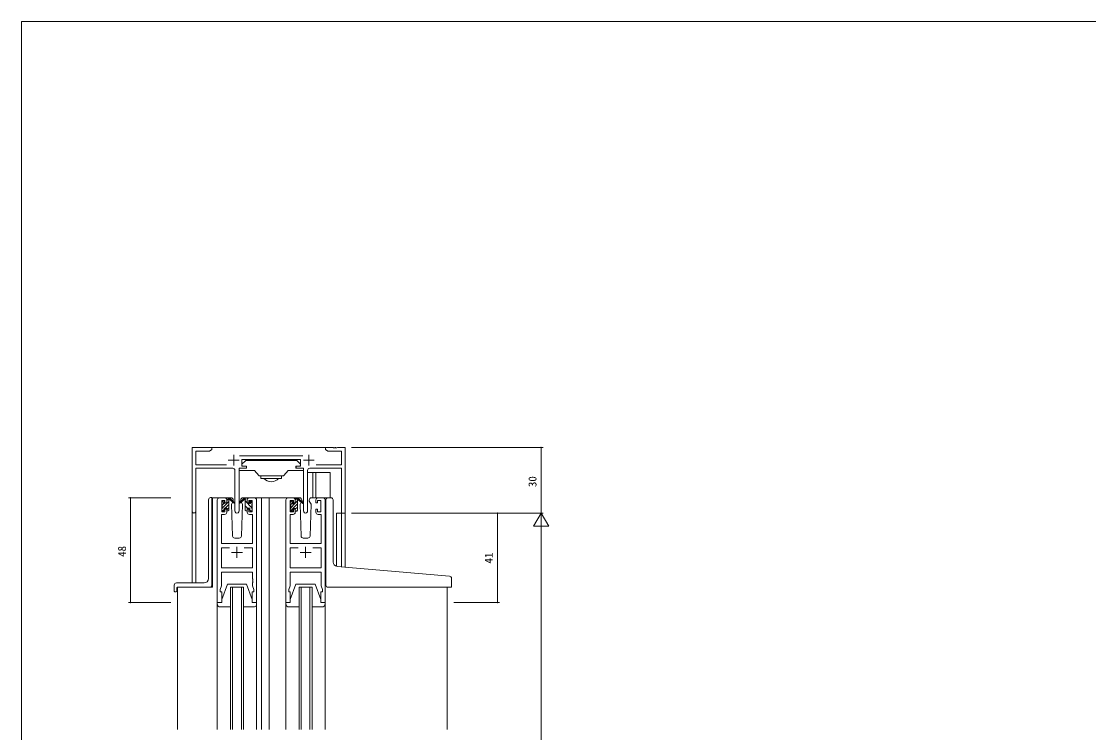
# Model space of a CAD drawing. Units: millimetres, scale not verified. Extents: x -594 to 539, y -420 to 386.
# Drawn here: x -590 to -101.4, y 56.5 to 382 of the extents above; entities that cross this region are included whole.
import ezdxf
from ezdxf.enums import TextEntityAlignment as Align

# ---------------------------------------------------------------- set-up
doc = ezdxf.new("R2010")
doc.units = ezdxf.units.MM
doc.header["$LTSCALE"] = 2
for name, color, linetype, lineweight in [('0-1_YKK_ZWAK', 7, 'Continuous', 9), ('0-3_YKK_11', 7, 'Continuous', 9), ('0-4_YKK_12', 2, 'Continuous', 9), ('0-5_YKK_13', 4, 'Continuous', 9), ('0-6_YKK_D', 6, 'Continuous', 9)]:
    doc.layers.add(name, color=color, linetype=linetype, lineweight=lineweight)
doc.styles.add('ＭＳ ゴシック', font='')
doc.styles.get('ＭＳ ゴシック').set_extended_font_data('MS Gothic')

msp = doc.modelspace()

# ---------------------------------------------------------------- linework, layer by layer
at = {"layer": '0-1_YKK_ZWAK'}
for p in [(-590, -367.965), (510, 382.035)]:
    msp.add_line(p, (-590, 382.035), dxfattribs=at)
at = {"layer": '0-3_YKK_11'}
for p, q in [((-502.8, 187.035), (-511.8, 187.035)), ((-511.8, 187.035), (-511.8, 157.85)), ((-503.891, 185.405), (-502.8, 186.035)), ((-502.8, 186.035), (-502.8, 187.035)), ((-447.258, 187.035), (-450.8, 187.035)), ((-441.8, 157.035), (-441.8, 187.035)), ((-495.3, 181.235), (-490.3, 181.235)), ((-492.8, 183.735), (-492.8, 178.735)), ((-461.098, 183.165), (-490.108, 183.165)), ((-489, 181.535), (-462.2, 181.535)), ((-460.9, 181.235), (-455.9, 181.235)), ((-458.4, 183.735), (-458.4, 178.735)), ((-449.709, 185.405), (-443.43, 185.405)), ((-443.43, 185.405), (-443.43, 179.165)), ((-496.15, 179.165), (-510.17, 179.165)), ((-510.17, 177.535), (-493.25, 177.535)), ((-510.17, 157.85), (-510.17, 177.535)), ((-492.25, 176.535), (-492.25, 157.985)), ((-490.35, 157.985), (-490.35, 177.535)), ((-460.85, 177.535), (-460.85, 157.985)), ((-458.95, 157.985), (-458.95, 176.535)), ((-457.95, 177.535), (-443.43, 177.535)), ((-443.43, 179.165), (-455.05, 179.165)), ((-443.43, 177.535), (-443.43, 157.035)), ((-500.3, 116.035), (-500.3, 163.035)), ((-499.3, 164.035), (-497, 164.035)), ((-485.6, 164.035), (-483.3, 164.035)), ((-482.3, 163.035), (-482.3, 116.035)), ((-468.9, 116.035), (-468.9, 163.035)), ((-467.9, 164.035), (-465.6, 164.035)), ((-454.2, 164.035), (-451.9, 164.035)), ((-450.9, 163.035), (-450.9, 116.035)), ((-497, 156.435), (-498.37, 156.435)), ((-498.37, 156.435), (-498.37, 143.035)), ((-484.23, 156.435), (-485.6, 156.435)), ((-484.23, 143.035), (-484.23, 156.435)), ((-465.6, 156.435), (-466.97, 156.435)), ((-466.97, 156.435), (-466.97, 143.035)), ((-452.83, 156.435), (-454.2, 156.435)), ((-452.83, 143.035), (-452.83, 156.435)), ((-443.43, 157.035), (-441.8, 157.035)), ((-498.37, 143.035), (-484.23, 143.035)), ((-466.97, 143.035), (-452.83, 143.035)), ((-498.37, 141.105), (-494.65, 141.105)), ((-498.37, 131.965), (-498.37, 141.105)), ((-493.8, 139.035), (-488.8, 139.035)), ((-491.3, 141.535), (-491.3, 136.535)), ((-487.95, 141.105), (-484.23, 141.105)), ((-487.95, 141.105), (-484.23, 141.105)), ((-484.23, 141.105), (-484.23, 131.965)), ((-466.97, 141.105), (-463.25, 141.105)), ((-466.97, 131.965), (-466.97, 141.105)), ((-462.4, 139.035), (-457.4, 139.035)), ((-459.9, 141.535), (-459.9, 136.535)), ((-456.55, 141.105), (-452.83, 141.105)), ((-456.55, 141.105), (-452.83, 141.105)), ((-452.83, 141.105), (-452.83, 131.965)), ((-484.23, 131.965), (-498.37, 131.965)), ((-452.83, 131.965), (-466.97, 131.965)), ((-498.37, 130.035), (-498.37, 123.766)), ((-484.23, 130.035), (-498.37, 130.035)), ((-452.83, 130.035), (-466.97, 130.035)), ((-466.97, 130.035), (-466.97, 123.766)), ((-452.83, 123.766), (-452.83, 125.077))]:
    msp.add_line(p, q, dxfattribs=at)
for points in [[(-450.8, 187.035), (-450.8, 186.035), (-449.709, 185.405)], [(-441.8, 187.035), (-445.342, 187.035), (-445.525, 186.915), (-446.075, 186.915), (-446.258, 187.035), (-446.342, 187.035), (-446.525, 186.915), (-447.075, 186.915), (-447.258, 187.035)], [(-510.17, 179.165), (-510.17, 185.405), (-503.891, 185.405)], [(-490.35, 177.535), (-487, 177.535), (-487, 178.535), (-489, 178.535), (-489, 181.535)], [(-462.2, 181.535), (-462.2, 178.535), (-464.2, 178.535), (-464.2, 177.535), (-460.85, 177.535)], [(-496, 163.035), (-496, 161.735), (-496.8, 161.735), (-496.8, 162.835), (-498.3, 162.835), (-498.3, 157.635), (-496.8, 157.635), (-496.8, 158.735), (-496, 158.735), (-496, 157.435)], [(-486.6, 157.435), (-486.6, 158.735), (-485.8, 158.735), (-485.8, 157.635), (-484.3, 157.635), (-484.3, 162.835), (-485.8, 162.835), (-485.8, 161.735), (-486.6, 161.735), (-486.6, 163.035)], [(-464.6, 163.035), (-464.6, 161.735), (-465.4, 161.735), (-465.4, 162.835), (-466.9, 162.835), (-466.9, 157.635), (-465.4, 157.635), (-465.4, 158.735), (-464.6, 158.735), (-464.6, 157.435)], [(-455.2, 157.435), (-455.2, 158.735), (-454.4, 158.735), (-454.4, 157.635), (-452.9, 157.635), (-452.9, 162.835), (-454.4, 162.835), (-454.4, 161.735), (-455.2, 161.735), (-455.2, 163.035)], [(-484.23, 125.077), (-484.11, 125.26), (-484.11, 125.81), (-484.23, 125.993), (-484.23, 126.077), (-484.11, 126.26), (-484.11, 126.81), (-484.23, 126.993), (-484.23, 130.035)], [(-452.83, 125.077), (-452.71, 125.26), (-452.71, 125.81), (-452.83, 125.993), (-452.83, 126.077), (-452.71, 126.26), (-452.71, 126.81), (-452.83, 126.993), (-452.83, 130.035)], [(-498.37, 123.766), (-499, 122.035), (-499, 121.035), (-498.3, 121.035), (-498.3, 116.035), (-500.3, 116.035)], [(-482.3, 116.035), (-484.3, 116.035), (-484.3, 121.035), (-483.6, 121.035), (-483.6, 122.035), (-484.23, 123.766), (-484.23, 125.077)], [(-466.97, 123.766), (-467.6, 122.035), (-467.6, 121.035), (-466.9, 121.035), (-466.9, 116.035), (-468.9, 116.035)], [(-450.9, 116.035), (-452.9, 116.035), (-452.9, 121.035), (-452.2, 121.035), (-452.2, 122.035), (-452.83, 123.766)]]:
    msp.add_lwpolyline(points, dxfattribs=at)
for centre, radius, start, end in [((-493.25, 176.535), 1, 0, 89.99998), ((-457.95, 176.535), 1, 90, 179.99998), ((-499.3, 163.035), 1, 90, 179.99998), ((-497, 163.035), 1, 0, 89.99998), ((-485.6, 163.035), 1, 90, 179.99998), ((-483.3, 163.035), 1, 0, 89.99998), ((-467.9, 163.035), 1, 90, 179.99998), ((-465.6, 163.035), 1, 0, 89.99998), ((-454.2, 163.035), 1, 90, 179.99998), ((-451.9, 163.035), 1, 0, 89.99998), ((-510.985, 157.85), 0.815, 179.99998, 0), ((-497, 157.435), 1, 270, 359.99998), ((-491.3, 157.985), 0.95, 179.99998, 0), ((-485.6, 157.435), 1, 180, 269.99998), ((-465.6, 157.435), 1, 270, 359.99998), ((-459.9, 157.985), 0.95, 179.99998, 0), ((-454.2, 157.435), 1, 180, 269.99998)]:
    msp.add_arc(centre, radius, start, end, dxfattribs=at)
at = {"layer": '0-4_YKK_12'}
for p, q in [((-503.3, 187.035), (-450.3, 187.035)), ((-499.3, 164.035), (-502.5, 164.035)), ((-502.5, 164.035), (-502.5, 123.035)), ((-484.45, 164.035), (-476.6, 164.035)), ((-480.1, 164.035), (-480.1, 58.035)), ((-476.6, 164.035), (-467.9, 164.035)), ((-476.6, 164.035), (-476.6, 58.035)), ((-451.9, 164.035), (-449.659, 164.035)), ((-511.8, 125.035), (-511.8, 157.85)), ((-510.17, 157.85), (-510.17, 125.035)), ((-441.8, 157.035), (-445.7, 157.035)), ((-445.7, 157.035), (-445.7, 132.651)), ((-443.407, 132.438), (-443.43, 157.035)), ((-441.8, 157.035), (-441.8, 132.297)), ((-502.5, 123.035), (-518.5, 123.035)), ((-518.5, 123.035), (-518.5, 58.035)), ((-494.3, 123.035), (-488.3, 123.035)), ((-494.3, 123.035), (-494.3, 58.035)), ((-493.3, 123.035), (-493.3, 58.035)), ((-489.3, 123.035), (-489.3, 58.035)), ((-488.3, 123.035), (-488.3, 58.035)), ((-462.9, 123.035), (-456.9, 123.035)), ((-462.9, 123.035), (-462.9, 58.035)), ((-461.9, 123.035), (-461.9, 58.035)), ((-457.9, 123.035), (-457.9, 58.035)), ((-456.9, 123.035), (-456.9, 58.035)), ((-395.1, 123.02), (-395.1, 58.035)), ((-500.3, 115.449), (-500.3, 58.035)), ((-482.3, 115.449), (-482.3, 58.035)), ((-468.9, 115.449), (-468.9, 58.035)), ((-450.9, 115.449), (-450.9, 58.035))]:
    msp.add_line(p, q, dxfattribs=at)
at = {"layer": '0-5_YKK_13'}
for p, q in [((-489, 179.335), (-487.388, 180.947)), ((-487.176, 181.035), (-486, 181.035)), ((-486, 181.035), (-464.6, 181.035)), ((-464.024, 181.035), (-465.2, 181.035)), ((-462.2, 179.335), (-463.812, 180.947)), ((-490.3, 162.535), (-490.3, 177.401)), ((-489, 179.335), (-488.998, 179.335)), ((-489, 179.335), (-489, 179.335)), ((-489, 178.835), (-489, 179.335)), ((-489, 178.835), (-489, 178.835)), ((-489, 178.835), (-488.998, 178.835)), ((-486.9, 178.535), (-488.698, 178.535)), ((-486.6, 176.535), (-486.9, 176.535)), ((-486.3, 176.535), (-486.6, 176.535)), ((-485.5, 176.535), (-486.3, 176.535)), ((-469.848, 174.214), (-467.9, 176.535)), ((-465.7, 176.535), (-467.9, 176.535)), ((-465.7, 176.535), (-464.9, 176.535)), ((-464.9, 176.535), (-464.6, 176.535)), ((-464.6, 176.535), (-464.3, 176.535)), ((-464.3, 178.535), (-462.502, 178.535)), ((-462.2, 179.335), (-462.202, 179.335)), ((-462.2, 178.835), (-462.202, 178.835)), ((-462.2, 179.335), (-462.2, 179.335)), ((-462.2, 178.835), (-462.2, 179.335)), ((-462.2, 178.835), (-462.2, 178.835)), ((-460.9, 162.535), (-460.9, 177.401)), ((-470.231, 174.035), (-480.969, 174.035)), ((-480.3, 174.035), (-480.3, 173.826)), ((-480.3, 172.835), (-480.3, 173.826)), ((-470.9, 172.835), (-480.3, 172.835)), ((-470.9, 174.035), (-470.9, 173.826)), ((-470.9, 173.826), (-470.9, 172.835)), ((-458.95, 175.535), (-448.7, 175.535)), ((-456.5, 175.535), (-456.5, 164.035)), ((-455.2, 175.535), (-455.2, 164.035)), ((-448.7, 175.535), (-448.7, 164.035)), ((-504.299, 127.035), (-504.299, 163.144)), ((-503.386, 164.141), (-503.299, 164.148)), ((-502.801, 164.192), (-503.299, 164.148)), ((-502.801, 164.192), (-502.801, 124.035)), ((-498.299, 161.829), (-497.408, 162.721)), ((-498.299, 161.335), (-498.299, 161.935)), ((-498.212, 162.147), (-497.712, 162.647)), ((-498.099, 159.201), (-494.999, 162.301)), ((-498.099, 160.615), (-497.306, 161.409)), ((-497.199, 162.435), (-497.199, 162.096)), ((-494.013, 164.035), (-497, 164.035)), ((-496.738, 161.635), (-495.999, 161.635)), ((-495.999, 161.635), (-495.999, 163.735)), ((-495.999, 162.715), (-494.999, 163.715)), ((-495.699, 164.035), (-494.909, 164.035)), ((-494.999, 163.535), (-494.999, 164.035)), ((-494.999, 158.335), (-494.999, 162.935)), ((-494.716, 163.965), (-492.533, 161.917)), ((-492.566, 161.572), (-494.706, 163.269)), ((-493.242, 162.108), (-493.842, 161.068)), ((-492.995, 162.535), (-493.064, 162.415)), ((-493.014, 163.07), (-492.995, 162.535)), ((-489.605, 162.535), (-490.3, 162.535)), ((-487.884, 163.965), (-490.067, 161.917)), ((-490.034, 161.572), (-487.894, 163.269)), ((-489.605, 162.535), (-489.586, 163.07)), ((-488.758, 161.068), (-489.605, 162.535)), ((-485.6, 164.035), (-488.587, 164.035)), ((-486.901, 164.035), (-487.691, 164.035)), ((-487.601, 163.535), (-487.601, 164.035)), ((-487.601, 158.335), (-487.601, 162.935)), ((-484.501, 159.484), (-487.601, 162.584)), ((-486.625, 163.853), (-486.783, 164.011)), ((-485.401, 162.435), (-485.401, 162.096)), ((-484.301, 161.529), (-485.359, 162.587)), ((-484.388, 162.147), (-484.888, 162.647)), ((-484.301, 161.335), (-484.301, 161.935)), ((-466.899, 161.135), (-466.899, 161.735)), ((-466.812, 161.947), (-466.312, 162.447)), ((-466.699, 160.902), (-465.824, 161.778)), ((-466.699, 159.488), (-464.752, 161.435)), ((-465.799, 162.235), (-465.799, 161.896)), ((-462.613, 164.035), (-465.6, 164.035)), ((-465.338, 161.435), (-464.599, 161.435)), ((-464.599, 163.002), (-463.767, 163.835)), ((-464.599, 161.435), (-464.599, 163.535)), ((-464.599, 161.588), (-463.599, 162.588)), ((-464.299, 163.835), (-463.509, 163.835)), ((-463.599, 163.335), (-463.599, 163.835)), ((-463.599, 158.135), (-463.599, 162.735)), ((-463.316, 163.765), (-461.133, 161.717)), ((-461.166, 161.372), (-463.306, 163.069)), ((-461.918, 161.976), (-462.442, 161.068)), ((-461.595, 162.535), (-460.9, 162.535)), ((-458.205, 162.535), (-458.186, 163.07)), ((-457.358, 161.068), (-458.205, 162.535)), ((-457.358, 161.068), (-457.882, 161.976)), ((-454.2, 164.035), (-457.187, 164.035)), ((-450.603, 133.067), (-450.603, 163.037)), ((-449.603, 164.037), (-448.303, 164.037)), ((-447.302, 134.611), (-447.302, 163.037)), ((-498.299, 158.335), (-498.299, 158.835)), ((-498.099, 159.035), (-498.099, 161.135)), ((-497.499, 158.035), (-497.999, 158.035)), ((-497.851, 158.035), (-497.199, 158.687)), ((-497.199, 159.235), (-495.999, 159.235)), ((-497.199, 159.235), (-497.199, 158.335)), ((-496.651, 159.235), (-494.999, 160.887)), ((-495.999, 158.472), (-494.999, 159.472)), ((-495.999, 159.235), (-495.999, 158.335)), ((-495.299, 158.035), (-495.699, 158.035)), ((-493.842, 161.068), (-493.334, 146.5)), ((-489.266, 146.5), (-488.758, 161.068)), ((-486.497, 159.235), (-487.601, 160.339)), ((-487.301, 158.035), (-486.901, 158.035)), ((-485.401, 159.235), (-486.601, 159.235)), ((-486.601, 159.235), (-486.601, 158.335)), ((-485.401, 159.235), (-485.401, 158.335)), ((-485.101, 158.035), (-484.601, 158.035)), ((-484.501, 159.035), (-484.501, 161.135)), ((-484.301, 158.335), (-484.301, 158.835)), ((-466.899, 158.135), (-466.899, 158.635)), ((-466.83, 157.943), (-465.799, 158.974)), ((-466.699, 158.835), (-466.699, 160.935)), ((-466.099, 157.835), (-466.599, 157.835)), ((-465.799, 159.035), (-464.599, 159.035)), ((-465.799, 159.035), (-465.799, 158.135)), ((-465.738, 159.035), (-463.599, 161.174)), ((-464.599, 158.76), (-463.599, 159.76)), ((-464.599, 159.035), (-464.599, 158.135)), ((-463.899, 157.835), (-464.299, 157.835)), ((-464.11, 157.835), (-463.599, 158.345)), ((-462.442, 161.068), (-461.934, 146.5)), ((-457.866, 146.5), (-457.358, 161.068)), ((-492.334, 145.535), (-490.266, 145.535)), ((-460.934, 145.535), (-458.866, 145.535)), ((-450.603, 124.037), (-450.603, 133.067)), ((-394.015, 128.117), (-445.477, 132.619)), ((-393.103, 123.337), (-393.103, 127.121)), ((-520, 121.335), (-520, 124.035)), ((-506.299, 125.035), (-519, 125.035)), ((-518.8, 121.335), (-518.8, 122.735)), ((-503.801, 123.035), (-518.5, 123.035)), ((-498.3, 117.535), (-495.7, 124.535)), ((-495.7, 124.535), (-486.9, 124.535)), ((-484.3, 117.535), (-486.9, 124.535)), ((-466.9, 117.535), (-464.3, 124.535)), ((-464.3, 124.535), (-455.5, 124.535)), ((-452.9, 117.535), (-455.5, 124.535)), ((-449.603, 123.037), (-393.403, 123.037)), ((-519.7, 121.035), (-519.1, 121.035)), ((-498.3, 116.035), (-498.3, 117.535)), ((-484.3, 117.535), (-484.3, 116.035)), ((-466.9, 116.035), (-466.9, 117.535)), ((-500.3, 116.035), (-498.3, 116.035)), ((-500.3, 115.535), (-500.3, 116.035)), ((-494.3, 114.035), (-498.8, 114.035)), ((-483.8, 114.035), (-488.3, 114.035)), ((-484.3, 116.035), (-482.3, 116.035)), ((-482.3, 116.035), (-482.3, 115.535)), ((-468.9, 116.035), (-466.9, 116.035)), ((-468.9, 115.535), (-468.9, 116.035)), ((-462.9, 114.035), (-467.4, 114.035)), ((-452.4, 114.035), (-456.9, 114.035)), ((-450.9, 116.035), (-450.9, 115.535))]:
    msp.add_line(p, q, dxfattribs=at)
for points in [[(-490.3, 176.535), (-486.6, 176.535), (-483.3, 176.535)], [(-488.698, 178.535), (-488.7, 178.535), (-489, 178.835)], [(-487.3, 177.535), (-486.9, 177.535), (-486.9, 178.535)], [(-485.5, 176.535), (-483.3, 176.535), (-481.352, 174.214)], [(-460.9, 176.535), (-464.6, 176.535), (-467.9, 176.535)], [(-463.9, 177.535), (-464.3, 177.535), (-464.3, 178.535)], [(-462.502, 178.535), (-462.5, 178.535), (-462.2, 178.835)], [(-485.862, 161.635), (-486.601, 161.635), (-486.601, 163.735)], [(-461.614, 163.07), (-461.595, 162.535), (-461.744, 162.277)], [(-452.9, 117.535), (-452.9, 116.035), (-450.9, 116.035)]]:
    msp.add_lwpolyline(points, dxfattribs=at)
for centre, radius, start, end in [((-487.176, 180.735), 0.3, 90, 135), ((-487.176, 180.735), 0.3, 90, 134.99998), ((-464.024, 180.735), 0.3, 44.99998, 90), ((-464.024, 180.735), 0.3, 45, 90), ((-480.969, 174.535), 0.5, 220, 270), ((-475.6, 175.862), 4.527, 221.96262, 318.03737), ((-470.231, 174.535), 0.5, 270, 319.99998), ((-503.299, 163.144), 1, 95, 179.99998), ((-497.999, 161.935), 0.3, 134.99998, 180), ((-498.099, 161.335), 0.2, 180, 270), ((-497.499, 162.435), 0.3, 0, 134.99998), ((-497.199, 161.635), 0.25, 123.05573, 326.94426), ((-497.499, 162.096), 0.3, 303.05573, 0), ((-496.738, 161.335), 0.3, 90, 146.94426), ((-495.699, 163.735), 0.3, 90, 180), ((-494.999, 163.335), 0.2, 20.88332, 233.1301), ((-495.299, 162.935), 0.3, 0, 53.1301), ((-494.909, 163.735), 0.3, 49.8974, 90), ((-494.532, 163.513), 0.3, 200.88332, 234.62001), ((-494.013, 163.035), 1, 1.99998, 90), ((-492.45, 161.735), 0.2, 234.62001, 114.62001), ((-490.15, 161.735), 0.2, 65.37997, 305.37997), ((-488.587, 163.035), 1, 90, 178), ((-488.068, 163.513), 0.3, 305.37997, 339.11667), ((-487.691, 163.735), 0.3, 90, 130.10258), ((-487.601, 163.335), 0.2, 306.86989, 159.11667), ((-487.301, 162.935), 0.3, 126.86989, 180), ((-486.901, 163.735), 0.3, 0, 90), ((-485.862, 161.335), 0.3, 33.05573, 90), ((-485.401, 161.635), 0.25, 213.05573, 56.94426), ((-485.101, 162.435), 0.3, 45, 180), ((-485.101, 162.096), 0.3, 180, 236.94426), ((-484.501, 161.335), 0.2, 270, 0), ((-484.601, 161.935), 0.3, 0, 45), ((-466.599, 161.735), 0.3, 134.99998, 180), ((-466.099, 162.235), 0.3, 0, 134.99998), ((-465.799, 161.435), 0.25, 123.05573, 326.94426), ((-466.099, 161.896), 0.3, 303.05573, 0), ((-465.338, 161.135), 0.3, 90, 146.94426), ((-464.299, 163.535), 0.3, 90, 180), ((-463.599, 163.135), 0.2, 20.88332, 233.1301), ((-463.899, 162.735), 0.3, 0, 53.1301), ((-463.509, 163.535), 0.3, 49.8974, 90), ((-463.132, 163.313), 0.3, 200.88332, 234.62001), ((-462.613, 163.035), 1, 1.99998, 90), ((-461.05, 161.535), 0.2, 234.62001, 114.62001), ((-457.187, 163.035), 1, 90, 178), ((-449.603, 163.037), 1, 90, 180), ((-448.303, 163.037), 1, 0, 90), ((-498.099, 158.835), 0.2, 90, 180), ((-497.999, 158.335), 0.3, 180, 270), ((-497.499, 158.335), 0.3, 270, 0), ((-495.699, 158.335), 0.3, 180, 270), ((-495.299, 158.335), 0.3, 270, 0), ((-487.301, 158.335), 0.3, 180, 270), ((-486.901, 158.335), 0.3, 270, 0), ((-485.101, 158.335), 0.3, 180, 270), ((-484.601, 158.335), 0.3, 270, 0), ((-484.501, 158.835), 0.2, 0, 90), ((-466.699, 161.135), 0.2, 180, 270), ((-466.699, 158.635), 0.2, 90, 180), ((-466.599, 158.135), 0.3, 180, 270), ((-466.099, 158.135), 0.3, 270, 0), ((-464.299, 158.135), 0.3, 180, 270), ((-463.899, 158.135), 0.3, 270, 0), ((-492.334, 146.535), 1, 182, 270), ((-490.266, 146.535), 1, 270, 357.99998), ((-460.934, 146.535), 1, 182, 270), ((-458.866, 146.535), 1, 270, 357.99998), ((-445.303, 134.611), 2, 180, 264.99998), ((-506.299, 127.035), 2, 270, 0), ((-394.103, 127.121), 1, 0, 84.99998), ((-519, 124.035), 1, 90, 180), ((-518.5, 122.735), 0.3, 90, 180), ((-503.801, 124.035), 1, 270, 0), ((-449.603, 124.037), 1, 180, 224.427), ((-449.603, 124.037), 1, 224.427, 238.63301), ((-449.603, 124.037), 1, 224.427, 270), ((-393.403, 123.337), 0.3, 270, 0), ((-519.7, 121.335), 0.3, 180, 270), ((-519.1, 121.335), 0.3, 270, 0), ((-498.8, 115.535), 1.5, 180, 270), ((-483.8, 115.535), 1.5, 270, 0), ((-467.4, 115.535), 1.5, 180, 270), ((-452.4, 115.535), 1.5, 270, 0)]:
    msp.add_arc(centre, radius, start, end, dxfattribs=at)
at = {"layer": '0-6_YKK_D'}
for p, q in [((-438.8, 187.035), (-351.1, 187.035)), ((-352.1, 157.035), (-352.1, 187.035)), ((-521.5, 164.035), (-541, 164.035)), ((-540, 164.035), (-540, 116.035)), ((-438.8, 157.035), (-351.1, 157.035)), ((-392.1, 157.035), (-371.1, 157.035)), ((-392.1, 157.035), (-351.1, 157.035)), ((-372.1, 116.035), (-372.1, 157.035)), ((-352.1, 157.035), (-355.6, 150.973)), ((-352.1, 157.035), (-352.1, 144.911)), ((-352.1, 157.035), (-348.6, 150.973)), ((-355.6, 150.973), (-348.6, 150.973)), ((-352.1, 150.035), (-352.1, -235.965)), ((-521.5, 116.035), (-541, 116.035)), ((-392.1, 116.035), (-371.1, 116.035))]:
    msp.add_line(p, q, dxfattribs=at)
for centre, start, end in [((-352.1, 187.035), 90, 270), ((-352.1, 187.035), 270, 90), ((-540, 164.035), 90, 270), ((-540, 164.035), 270, 90), ((-372.1, 157.035), 90, 270), ((-372.1, 157.035), 270, 90), ((-540, 116.035), 90, 270), ((-540, 116.035), 270, 90), ((-372.1, 116.035), 90, 270), ((-372.1, 116.035), 270, 90)]:
    msp.add_arc(centre, 0.106, start, end, dxfattribs=at)

# ---------------------------------------------------------------- texts
at = {"layer": '0-6_YKK_D', "color": 4, "style": 'ＭＳ ゴシック'}
for s, p in [('30', (-353.1, 168.904)), ('48', (-541, 136.977)), ('41', (-373.1, 133.928))]:
    msp.add_text(s, height=3.666, rotation=90, dxfattribs=at).set_placement(p, align=Align.BOTTOM_LEFT)

doc.saveas('drawing.dxf')
